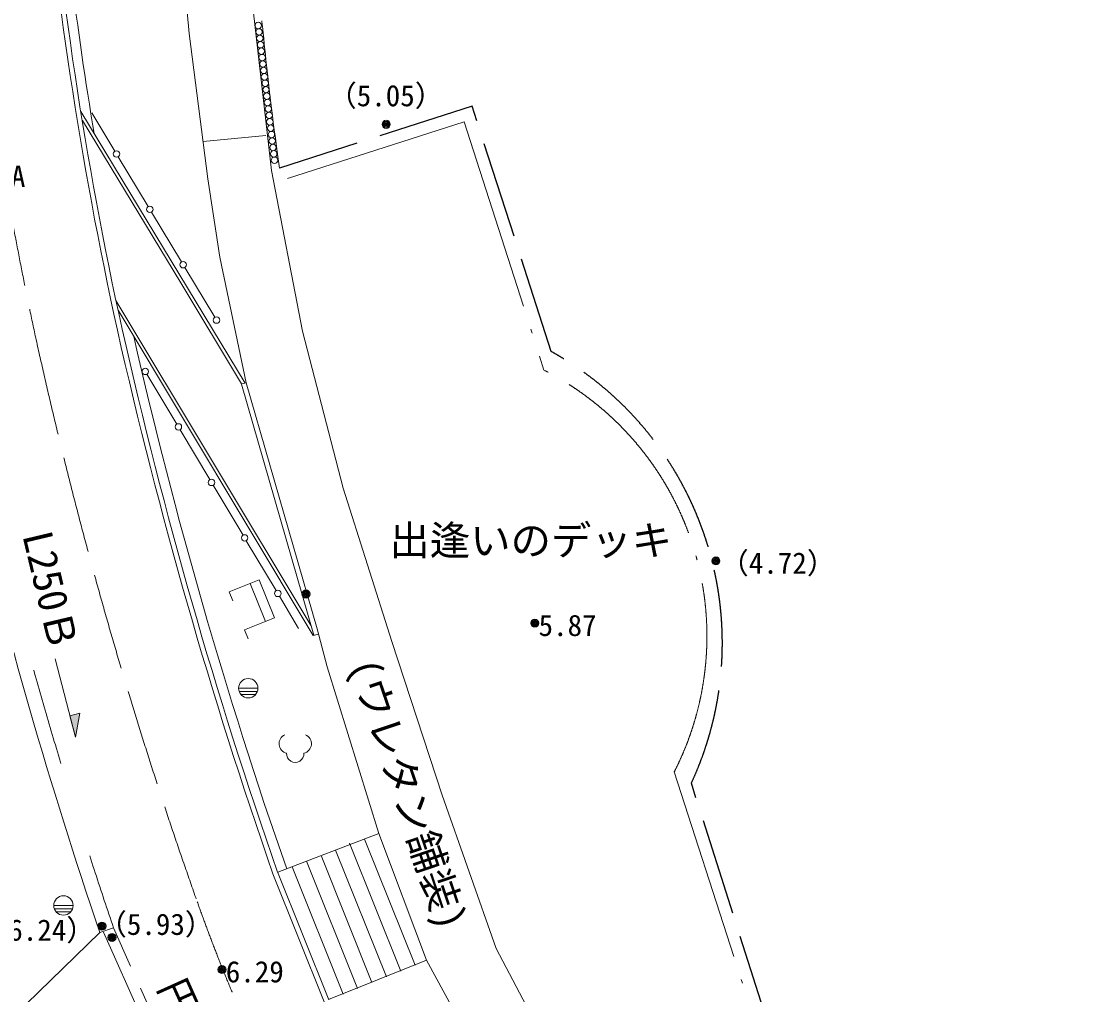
# Model space of a CAD drawing. Units: millimetres, scale not verified. Extents: x -205696 to 203092, y -138500 to 138701.
# Drawn here: x 96931 to 129965, y -82868 to -52750 of the extents above; entities that cross this region are included whole.
import ezdxf
from ezdxf.enums import TextEntityAlignment as Align

# ---------------------------------------------------------------- set-up
doc = ezdxf.new("R2010")
doc.units = ezdxf.units.MM
doc.header["$LTSCALE"] = 500
doc.header["$PDMODE"] = 32
doc.header["$PDSIZE"] = 250
for name, pattern in [('DASHED', [7.5, 6, -1.5]), ('DASHED_SPACED', [12, 6, -6]), ('LONG_DASHED_DOTTED', [15.25, 12, -1.5, 0.25, -1.5])]:
    doc.linetypes.add(name, pattern=pattern)
doc.layers.add('0-0_S-SUV', color=7, linetype='Continuous', lineweight=13)
doc.layers.add('0-1_S-SUV-SRVR', color=7, linetype='Continuous', lineweight=13)
doc.styles.add('ＭＳ ゴシック', font='')
doc.styles.get('ＭＳ ゴシック').set_extended_font_data('MS Gothic')

msp = doc.modelspace()

# ---------------------------------------------------------------- linework, layer by layer
at = {"layer": '0-0_S-SUV'}
for p, q in [((104670.7, -57368.5), (104119.4, -52489.1)), ((98769.2, -55537.1), (103860.6, -63944.7)), ((99824.6, -56768.6), (99110.6, -55583.4)), ((100856.5, -58481.8), (99927.8, -56939.9)), ((105635.7, -62336.5), (104670.7, -57368.5)), ((101888.5, -60195), (100959.7, -58653.1)), ((102920.5, -61908.2), (101991.7, -60366.3)), ((99859.5, -61387.3), (105897, -71449.9)), ((99924.1, -61689.3), (105960.9, -71750.7)), ((100819.2, -63668.3), (101741.8, -65213.8)), ((103740.7, -63968.6), (103891.7, -63938.6)), ((105982, -71745.3), (103747.5, -63980)), ((106082.7, -71552.7), (103891.7, -63938.6)), ((101844.3, -65385.6), (102766.9, -66931.2)), ((102869.4, -67102.9), (103792, -68648.5)), ((103894.5, -68820.2), (104817.1, -70365.8)), ((103361.7, -70401.7), (104289.5, -70028.5)), ((104764.5, -71209.5), (104289.5, -70028.5)), ((104486.1, -71321.5), (104011.1, -70140.5)), ((103473.6, -70680), (103361.7, -70401.7)), ((104919.6, -70537.5), (105513.7, -71532.7)), ((104764.5, -71209.5), (103836.7, -71582.7)), ((103948.6, -71861), (103836.7, -71582.7)), ((106399.7, -72720.7), (106082.7, -71552.7)), ((105960.9, -71750.7), (106125, -71708.4)), ((98607.9, -74899.4), (97976.8, -72480.3)), ((106399.7, -72720.7), (107998.7, -77885.8)), ((103654.7, -73384.7), (104254.7, -73384.7)), ((103671.8, -73484.7), (104237.5, -73484.7)), ((103731.1, -73584.7), (104178.3, -73584.7)), ((103924.6, -73384.7), (104254.7, -73384.7)), ((104873.7, -79072.8), (107998.7, -77885.8)), ((109467.6, -81798.1), (107998.7, -77885.8)), ((108674.3, -82137.2), (107085.3, -78177.2)), ((109119.8, -81958.5), (107553.4, -78054.9)), ((107783.3, -82494.7), (106207, -78566.3)), ((108228.8, -82316), (106655.8, -78395.9)), ((106892.4, -82852.2), (105309.4, -78907.3)), ((107337.8, -82673.5), (105758.2, -78736.8)), ((106446.9, -83031), (104857.9, -79070.9)), ((97934.1, -80108.5), (98534.1, -80108.5)), ((97951.3, -80208.5), (98517, -80208.5)), ((98204, -80108.5), (98534.1, -80108.5)), ((98010.5, -80308.5), (98457.7, -80308.5)), ((104594.2, -92391.8), (99473.2, -80938.6)), ((111628.8, -81438.9), (113994.8, -85940.9))]:
    msp.add_line(p, q, dxfattribs=at)
at = {"layer": '0-0_S-SUV', "linetype": 'DASHED'}
for p, q in [((104497.3, -56282.2), (102554.7, -56468.2)), ((104904.6, -92253), (99783.6, -80799.8))]:
    msp.add_line(p, q, dxfattribs=at)
at = {"layer": '0-0_S-SUV', "linetype": 'DASHED', "lineweight": 25}
msp.add_line((120092.9, -83921.9), (117667.9, -76325.8), dxfattribs=at)
at = {"layer": '0-0_S-SUV'}
for points in [[(98883.7, -22628.9), (99157.8, -23070.9), (100054.7, -27893), (101864.8, -30312), (101708.8, -34739.1), (101654.7, -38490.2), (101743.7, -42694.2), (101760.7, -47940.3), (101859.7, -49449.3), (101877.7, -50162.3), (101991.7, -51660.4), (102125.7, -53127.4), (102702.7, -57620.5)], [(104922.7, -57290.5), (104873.6, -56935.1), (104830.9, -56626.6), (104793.4, -56354.9), (104760, -56110.1), (104729.4, -55882.6), (104700.7, -55662.3), (104672.4, -55439.4), (104643.6, -55204), (104612.9, -54946.4), (104579.3, -54656.5), (104557.1, -54459.7), (104537.1, -54277.3), (104518.8, -54105.6), (104501.7, -53941.1), (104485.2, -53780.2), (104468.8, -53619.3), (104451.8, -53454.8), (104433.9, -53283.1), (104414.4, -53100.6), (104392.7, -52903.7), (104390.6, -52885), (104388.6, -52867.8), (104386.7, -52851.6), (104384.8, -52836), (104382.9, -52820.8), (104381.1, -52805.6), (104379.1, -52790.1), (104377.1, -52773.9), (104375, -52756.7), (104372.7, -52738)], [(98822.6, -55818.4), (101862.7, -60838.5), (103740.7, -63968.6)], [(103891.7, -63938.6), (103078.7, -60044.5), (102702.7, -57620.5)], [(105635.7, -62336.5), (106893.7, -67193.6), (108397.7, -71938.7), (109958.7, -76692.8), (111628.8, -81438.9)], [(129964.9, -120816.5), (122574.8, -109863.3), (117429.8, -102065.2), (111381.7, -92424), (108584.7, -87562.9), (106307.7, -83086.9), (104718.7, -79126.8)], [(93667.8, -86475.2), (99357.4, -80944.2), (99783.6, -80799.8)], [(106439.7, -83013.1), (109467.6, -81798.1), (112233.7, -86888.9)]]:
    msp.add_lwpolyline(points, dxfattribs=at)
at = {"layer": '0-0_S-SUV', "linetype": 'DASHED', "lineweight": 25}
msp.add_lwpolyline([(113332.8, -62967.6), (110880.8, -55377.5), (104922.7, -57290.5)], dxfattribs=at)
at = {"layer": '0-0_S-SUV', "linetype": 'LONG_DASHED_DOTTED'}
for points in [[(105167.7, -57613.5), (110631.8, -55854.5), (113106.8, -63542.6)], [(117138.9, -75973.8), (119623.9, -83666.9), (114129.8, -85424.9)]]:
    msp.add_lwpolyline(points, dxfattribs=at)
at = {"layer": '0-0_S-SUV'}
msp.add_lwpolyline([(98607.9, -74899.4), (98743, -74161.6), (98436.3, -74241.7)], close=True, dxfattribs=at)
for centre, radius in [((104263.9, -52879.1), 100), ((104287.8, -53077.7), 100), ((104311.8, -53276.2), 100), ((104335.8, -53474.8), 100), ((104359.8, -53673.3), 100), ((104383.8, -53871.9), 100), ((104407.8, -54070.5), 100), ((104431.8, -54269), 100), ((104455.8, -54467.6), 100), ((104479.8, -54666.1), 100), ((104503.7, -54864.7), 100), ((104527.7, -55063.3), 100), ((104551.7, -55261.8), 100), ((104575.7, -55460.4), 100), ((104599.7, -55658.9), 100), ((104623.7, -55857.5), 100), ((108222.8, -55937.5), 125), ((104647.7, -56056.1), 100), ((104671.7, -56254.6), 100), ((108222.8, -55937.5), 100), ((108222.8, -55937.5), 75), ((108222.8, -55937.5), 50), ((108222.8, -55937.5), 25), ((108222.8, -55937.5), 10), ((104695.7, -56453.2), 100), ((99876.2, -56854.3), 100), ((104719.6, -56651.7), 100), ((104743.6, -56850.3), 100), ((104767.6, -57048.9), 100), ((100908.1, -58567.5), 100), ((101940.1, -60280.7), 100), ((102972.1, -61993.9), 100), ((100767.9, -63582.4), 100), ((101793, -65299.7), 100), ((102818.1, -67017), 100), ((103843.3, -68734.3), 100), ((118428.9, -69446.7), 125), ((118428.9, -69446.7), 100), ((118428.9, -69446.7), 75), ((118428.9, -69446.7), 50), ((118428.9, -69446.7), 25), ((118428.9, -69446.7), 10), ((104868.4, -70451.6), 100), ((105741.7, -70471.7), 125), ((105741.7, -70471.7), 100), ((105741.7, -70471.7), 75), ((105741.7, -70471.7), 50), ((105741.7, -70471.7), 25), ((105741.7, -70471.7), 10), ((112821.8, -71374.7), 125), ((112821.8, -71374.7), 100), ((112821.8, -71374.7), 75), ((112821.8, -71374.7), 50), ((112821.8, -71374.7), 25), ((112821.8, -71374.7), 10), ((103954.7, -73384.7), 300), ((98234.1, -80108.5), 300), ((99426.6, -80748.8), 125), ((99426.6, -80748.8), 100), ((99426.6, -80748.8), 75), ((99426.6, -80748.8), 50), ((99426.6, -80748.8), 25), ((99426.6, -80748.8), 10), ((99737.6, -81097.8), 125), ((99737.6, -81097.8), 100), ((99737.6, -81097.8), 75), ((99737.6, -81097.8), 50), ((99737.6, -81097.8), 25), ((99737.6, -81097.8), 10), ((103141.6, -82091.8), 125), ((103141.6, -82091.8), 100), ((103141.6, -82091.8), 75), ((103141.6, -82091.8), 50), ((103141.6, -82091.8), 25), ((103141.6, -82091.8), 10)]:
    msp.add_circle(centre, radius, dxfattribs=at)
for centre, radius, start, end in [((215749.9, -36761.4), 118627.9, 184.69258, 192.43439), ((215749.9, -36761.4), 118477.9, 184.69258, 192.43439), ((215749.9, -36761.4), 118177.9, 184.69258, 189.47975), ((250367.1, -28346.7), 154246.8, 192.71798, 199.22102), ((250367.1, -28346.7), 154096.8, 192.71798, 199.22102), ((250367.1, -28346.7), 153796.8, 192.83035, 199.22102), ((250208, -29840.9), 159271.6, 193.53988, 198.71473), ((105207.7, -75104.8), 299.4, 113.44818, 257.28162), ((105609.3, -75104.8), 299.4, 282.71802, 66.55145), ((105408.5, -75413), 267.2, 176.52841, 3.47123)]:
    msp.add_arc(centre, radius, start, end, dxfattribs=at)
at = {"layer": '0-0_S-SUV', "linetype": 'DASHED'}
for centre, radius, start, end in [((220154, -36073.5), 125597.4, 184.91036, 192.19448), ((240786.5, -30905.6), 146857.6, 192.46489, 199.5282), ((154113.4, -61633.4), 54898.7, 199.54079, 209.52054)]:
    msp.add_arc(centre, radius, start, end, dxfattribs=at)
at = {"layer": '0-0_S-SUV', "linetype": 'DASHED', "lineweight": 25}
msp.add_arc((108303.2, -71982.3), 10322.9, 335.11719, 60.84149, dxfattribs=at)
at = {"layer": '0-0_S-SUV', "linetype": 'LONG_DASHED_DOTTED'}
msp.add_arc((108914.8, -71771.7), 9235.4, 332.9354, 63.00522, dxfattribs=at)
at = {"layer": '0-0_S-SUV', "linetype": 'DASHED_SPACED'}
msp.add_arc((250208, -29840.9), 158821.6, 193.53988, 198.71473, dxfattribs=at)
at = {"layer": '0-0_S-SUV'}
for p in [(108222.8, -55937.5), (118428.9, -69446.7), (105741.7, -70471.7), (112821.8, -71374.7), (99426.6, -80748.8), (99737.6, -81097.8), (103141.6, -82091.8)]:
    msp.add_point(p, dxfattribs=at)
msp.add_solid([(98607.9, -74899.4), (98743, -74161.6), (98436.3, -74241.7)], dxfattribs=at)

# ---------------------------------------------------------------- texts
at = {"layer": '0-0_S-SUV', "style": 'ＭＳ ゴシック'}
for s, height, p in [('（5.05）', 659.8, (106412.2, -55576.1)), ('出逢いのデッキ', 916.4, (108323.8, -69543.3)), ('（4.72）', 659.8, (118546.5, -70040.4)), ('5.87', 659.8, (112939.4, -71968.4)), ('（5.93）', 659.8, (99297.5, -81217.2)), ('（6.24）', 659.8, (95627.5, -81396.8)), ('6.29', 659.8, (103259.3, -82685.6))]:
    msp.add_text(s, height=height, dxfattribs=at).set_placement(p, align=Align.BOTTOM_LEFT)
for s, rotation, p in [('L250Ｂ', 283.358, (96692.8, -68718.3)), ('(ウレタン舗装)', 288.664, (106802.5, -72744.3)), ('円形側溝300', 294.236, (100897.3, -82745.7))]:
    msp.add_text(s, height=916.4, rotation=rotation, dxfattribs=at).set_placement(p, align=Align.BOTTOM_LEFT)
at = {"layer": '0-1_S-SUV-SRVR', "style": 'ＭＳ ゴシック'}
msp.add_text('HT.7A', height=659.8, dxfattribs=at).set_placement((94813.7, -58077.6), align=Align.BOTTOM_LEFT)

doc.saveas('drawing.dxf')
